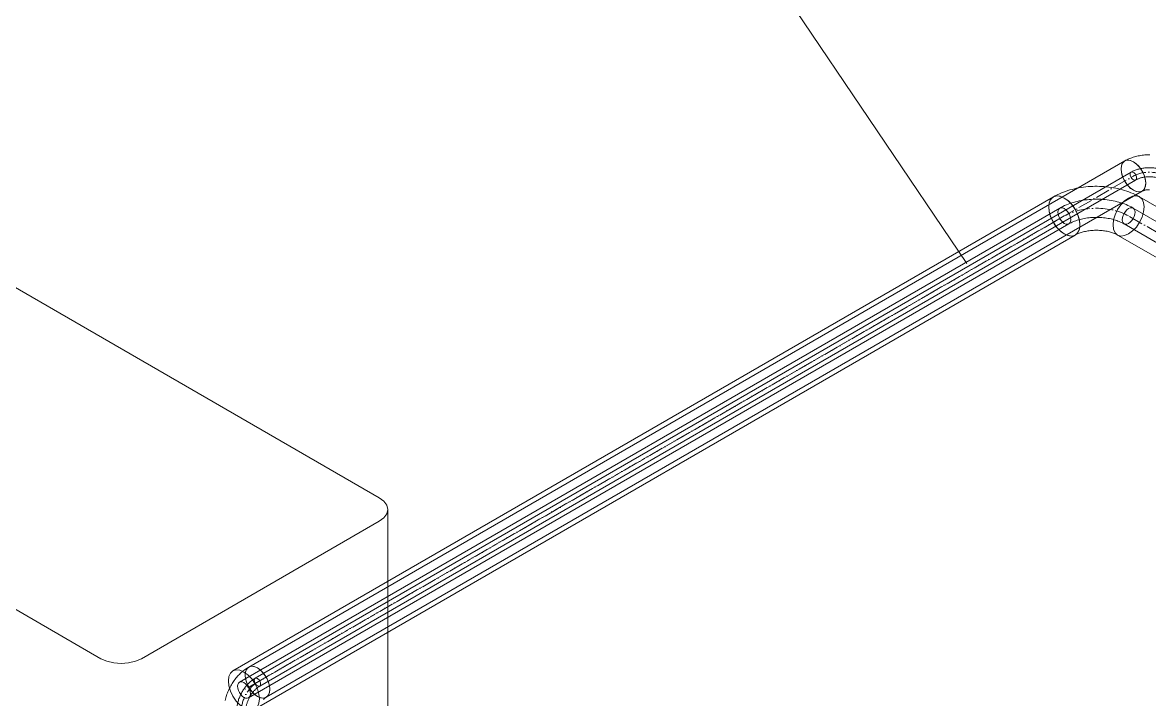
# Model space of a CAD drawing. Header units: millimetres. Extents: x -88595 to 880822, y -1054509 to -148035.
# Drawn here: x 418703 to 419491, y -341681 to -341208 of the extents above; entities that cross this region are included whole.
import ezdxf

# ---------------------------------------------------------------- set-up
doc = ezdxf.new("R2010")
doc.units = ezdxf.units.MM
doc.linetypes.add('$12$ADSK_Осевая', pattern=[14, 10, -2, 0, -2])
doc.linetypes.add('$13$ADSK_Осевая', pattern=[14, 10, -2, 0, -2])
for name, color, linetype, lineweight in [('Изоляция', 7, 'Continuous', 18), ('Марки', 7, 'Continuous', 20), ('Оборудование', 7, 'Continuous', 18), ('Трубопровод', 7, 'Continuous', 18), ('Трубопроводы', 7, 'Continuous', 18)]:
    doc.layers.add(name, color=color, linetype=linetype, lineweight=lineweight)

# ---------------------------------------------------------------- blocks, each defined once
blk = doc.blocks.new('$0$ADSK_МедьПайка_Отвод-гнутая труба - Отвод _гнутая труба_-V9-В_ОВ3_4')
at = {"layer": 'Трубопроводы', "color": 190, "true_color": 0x8000ff}
for points in [[(19764.71, 11966, 0), (19764.17, 11965.68, 0), (19763.64, 11965.33, 0), (19763.11, 11964.97, 0), (19762.59, 11964.58, 0), (19762.07, 11964.17, 0), (19761.56, 11963.75, 0), (19761.06, 11963.31, 0), (19760.57, 11962.85, 0), (19760.09, 11962.37, 0), (19759.62, 11961.88, 0), (19759.15, 11961.37, 0), (19758.7, 11960.85, 0), (19758.25, 11960.32, 0), (19757.82, 11959.77, 0), (19757.4, 11959.21, 0), (19756.99, 11958.63, 0), (19756.6, 11958.05, 0), (19756.21, 11957.45, 0), (19755.84, 11956.85, 0), (19755.49, 11956.24, 0), (19755.14, 11955.62, 0), (19754.82, 11954.99, 0), (19754.51, 11954.36, 0), (19754.21, 11953.72, 0), (19753.93, 11953.07, 0), (19753.67, 11952.43, 0), (19753.42, 11951.78, 0), (19753.19, 11951.12, 0), (19752.98, 11950.47, 0), (19752.78, 11949.81, 0), (19752.61, 11949.15, 0), (19752.45, 11948.5, 0), (19752.31, 11947.84, 0), (19752.19, 11947.19, 0), (19752.09, 11946.54, 0), (19752.02, 11945.9, 0), (19751.96, 11945.25, 0), (19751.92, 11944.62, 0), (19751.9, 11943.98, 0), (19751.9, 11943.81, 0)], [(19767.89, 11960.51, 0), (19767.53, 11960.29, 0), (19767.17, 11960.06, 0), (19766.81, 11959.81, 0), (19766.44, 11959.53, 0), (19766.07, 11959.24, 0), (19765.7, 11958.94, 0), (19765.34, 11958.61, 0), (19764.97, 11958.27, 0), (19764.61, 11957.91, 0), (19764.25, 11957.54, 0), (19763.89, 11957.15, 0), (19763.54, 11956.74, 0), (19763.19, 11956.33, 0), (19762.86, 11955.9, 0), (19762.53, 11955.46, 0), (19762.2, 11955.01, 0), (19761.89, 11954.54, 0), (19761.59, 11954.07, 0), (19761.29, 11953.6, 0), (19761.01, 11953.11, 0), (19760.74, 11952.62, 0), (19760.48, 11952.12, 0), (19760.24, 11951.62, 0), (19760, 11951.12, 0), (19759.78, 11950.61, 0), (19759.58, 11950.1, 0), (19759.38, 11949.6, 0), (19759.21, 11949.09, 0), (19759.04, 11948.59, 0), (19758.9, 11948.09, 0), (19758.76, 11947.59, 0), (19758.65, 11947.1, 0), (19758.54, 11946.62, 0), (19758.46, 11946.14, 0), (19758.39, 11945.68, 0), (19758.33, 11945.22, 0), (19758.29, 11944.78, 0), (19758.26, 11944.34, 0), (19758.25, 11943.92, 0), (19758.25, 11943.81, 0)], [(19766.3, 11960.66, 0), (19765.72, 11961.09, 0), (19765.18, 11961.66, 0), (19764.71, 11962.34, 0), (19764.36, 11963.08, 0), (19764.13, 11963.84, 0), (19764.06, 11964.55, 0), (19764.13, 11965.18, 0), (19764.36, 11965.67, 0), (19764.71, 11966, 0), (19765.18, 11966.15, 0), (19765.72, 11966.09, 0), (19766.3, 11965.85, 0)], [(19766.3, 11965.85, 0), (19766.88, 11965.42, 0), (19767.42, 11964.85, 0), (19767.89, 11964.17, 0), (19768.25, 11963.43, 0), (19768.47, 11962.67, 0), (19768.55, 11961.96, 0), (19768.47, 11961.33, 0), (19768.25, 11960.84, 0), (19767.89, 11960.51, 0), (19767.42, 11960.36, 0), (19766.88, 11960.42, 0), (19766.3, 11960.66, 0)], [(19752.83, 11942.52, 0), (19752.33, 11942.9, 0), (19752.01, 11943.34, 0), (19751.9, 11943.81, 0), (19752.01, 11944.29, 0), (19752.33, 11944.73, 0), (19752.83, 11945.11, 0), (19753.49, 11945.4, 0), (19754.25, 11945.58, 0), (19755.08, 11945.65, 0), (19755.9, 11945.58, 0), (19756.66, 11945.4, 0), (19757.32, 11945.11, 0)], [(19757.32, 11945.11, 0), (19757.83, 11944.73, 0), (19758.14, 11944.29, 0), (19758.25, 11943.81, 0), (19758.14, 11943.34, 0), (19757.83, 11942.9, 0), (19757.32, 11942.52, 0), (19756.66, 11942.22, 0), (19755.9, 11942.04, 0), (19755.08, 11941.98, 0), (19754.25, 11942.04, 0), (19753.49, 11942.22, 0), (19752.83, 11942.52, 0)]]:
    blk.add_polyline3d(points, dxfattribs=at)
blk = doc.blocks.new('$0$ADSK_МедьПайка_Отвод-гнутая труба - Отвод _гнутая труба_-V16-В_ОВ3_4')
at = {"layer": 'Трубопроводы', "color": 190, "true_color": 0x8000ff}
for points in [[(-2594.14, 3091.03, 0), (-2593.59, 3091.34, 0), (-2593.02, 3091.63, 0), (-2592.44, 3091.9, 0), (-2591.84, 3092.16, 0), (-2591.23, 3092.4, 0), (-2590.61, 3092.63, 0), (-2589.98, 3092.84, 0), (-2589.34, 3093.04, 0), (-2588.68, 3093.22, 0), (-2588.02, 3093.38, 0), (-2587.35, 3093.53, 0), (-2586.67, 3093.67, 0), (-2585.98, 3093.78, 0), (-2585.29, 3093.88, 0), (-2584.6, 3093.97, 0), (-2583.9, 3094.03, 0), (-2583.19, 3094.08, 0), (-2582.49, 3094.12, 0), (-2581.78, 3094.14, 0), (-2581.07, 3094.14, 0), (-2580.36, 3094.13, 0), (-2579.66, 3094.1, 0), (-2578.95, 3094.05, 0), (-2578.25, 3093.99, 0), (-2577.55, 3093.91, 0), (-2576.86, 3093.81, 0), (-2576.17, 3093.7, 0), (-2575.49, 3093.57, 0), (-2574.82, 3093.43, 0), (-2574.15, 3093.27, 0), (-2573.5, 3093.09, 0), (-2572.85, 3092.9, 0), (-2572.21, 3092.69, 0), (-2571.59, 3092.47, 0), (-2570.98, 3092.23, 0), (-2570.38, 3091.97, 0), (-2569.79, 3091.7, 0), (-2569.22, 3091.42, 0), (-2568.66, 3091.12, 0), (-2568.52, 3091.03, 0)], [(-2590.31, 3086.99, 0), (-2590.39, 3087.7, 0), (-2590.61, 3088.45, 0), (-2590.97, 3089.2, 0), (-2591.43, 3089.88, 0), (-2591.97, 3090.45, 0), (-2592.55, 3090.87, 0), (-2593.13, 3091.12, 0), (-2593.68, 3091.17, 0), (-2594.14, 3091.03, 0), (-2594.5, 3090.7, 0), (-2594.72, 3090.2, 0), (-2594.8, 3089.58, 0)], [(-2594.8, 3089.58, 0), (-2594.72, 3088.86, 0), (-2594.5, 3088.11, 0), (-2594.14, 3087.36, 0), (-2593.68, 3086.68, 0), (-2593.13, 3086.11, 0), (-2592.55, 3085.69, 0), (-2591.97, 3085.44, 0), (-2591.43, 3085.39, 0), (-2590.97, 3085.53, 0), (-2590.61, 3085.86, 0), (-2590.39, 3086.36, 0), (-2590.31, 3086.99, 0)], [(-2590.97, 3085.53, 0), (-2590.6, 3085.73, 0), (-2590.22, 3085.93, 0), (-2589.82, 3086.12, 0), (-2589.4, 3086.3, 0), (-2588.96, 3086.47, 0), (-2588.51, 3086.64, 0), (-2588.05, 3086.8, 0), (-2587.57, 3086.94, 0), (-2587.08, 3087.08, 0), (-2586.57, 3087.2, 0), (-2586.06, 3087.32, 0), (-2585.53, 3087.42, 0), (-2585, 3087.51, 0), (-2584.46, 3087.59, 0), (-2583.91, 3087.65, 0), (-2583.36, 3087.71, 0), (-2582.8, 3087.75, 0), (-2582.25, 3087.77, 0), (-2581.68, 3087.79, 0), (-2581.12, 3087.79, 0), (-2580.56, 3087.78, 0), (-2580, 3087.75, 0), (-2579.45, 3087.72, 0), (-2578.89, 3087.67, 0), (-2578.34, 3087.61, 0), (-2577.8, 3087.53, 0), (-2577.27, 3087.44, 0), (-2576.74, 3087.34, 0), (-2576.22, 3087.23, 0), (-2575.72, 3087.11, 0), (-2575.22, 3086.98, 0), (-2574.74, 3086.84, 0), (-2574.27, 3086.68, 0), (-2573.81, 3086.52, 0), (-2573.37, 3086.35, 0), (-2572.95, 3086.17, 0), (-2572.54, 3085.98, 0), (-2572.16, 3085.79, 0), (-2571.79, 3085.59, 0), (-2571.69, 3085.53, 0)], [(-2567.86, 3089.58, 0), (-2567.93, 3090.2, 0), (-2568.16, 3090.7, 0), (-2568.52, 3091.03, 0), (-2568.98, 3091.17, 0), (-2569.52, 3091.12, 0), (-2570.1, 3090.87, 0), (-2570.68, 3090.45, 0), (-2571.23, 3089.88, 0), (-2571.69, 3089.2, 0), (-2572.05, 3088.45, 0), (-2572.27, 3087.7, 0), (-2572.35, 3086.99, 0)], [(-2572.35, 3086.99, 0), (-2572.27, 3086.36, 0), (-2572.05, 3085.86, 0), (-2571.69, 3085.53, 0), (-2571.23, 3085.39, 0), (-2570.68, 3085.44, 0), (-2570.1, 3085.69, 0), (-2569.52, 3086.11, 0), (-2568.98, 3086.68, 0), (-2568.52, 3087.36, 0), (-2568.16, 3088.11, 0), (-2567.93, 3088.86, 0), (-2567.86, 3089.58, 0)]]:
    blk.add_polyline3d(points, dxfattribs=at)
blk = doc.blocks.new('$0$ADSK_МедьПайка_Отвод-гнутая труба - Отвод _гнутая труба_-V15-В_ОВ3_4')
at = {"layer": 'Трубопроводы', "color": 134, "true_color": 0x00a6a6}
for points in [[(-2645.3, 3065.16, 0), (-2644.19, 3065.78, 0), (-2643.06, 3066.36, 0), (-2641.89, 3066.91, 0), (-2640.7, 3067.42, 0), (-2639.48, 3067.91, 0), (-2638.24, 3068.37, 0), (-2636.98, 3068.79, 0), (-2635.69, 3069.18, 0), (-2634.38, 3069.54, 0), (-2633.05, 3069.87, 0), (-2631.71, 3070.17, 0), (-2630.35, 3070.43, 0), (-2628.98, 3070.66, 0), (-2627.6, 3070.86, 0), (-2626.21, 3071.03, 0), (-2624.81, 3071.17, 0), (-2623.4, 3071.27, 0), (-2621.99, 3071.34, 0), (-2620.57, 3071.38, 0), (-2619.15, 3071.38, 0), (-2617.74, 3071.35, 0), (-2616.32, 3071.29, 0), (-2614.92, 3071.2, 0), (-2613.51, 3071.07, 0), (-2612.12, 3070.91, 0), (-2610.73, 3070.72, 0), (-2609.36, 3070.5, 0), (-2607.99, 3070.24, 0), (-2606.65, 3069.95, 0), (-2605.32, 3069.63, 0), (-2604, 3069.28, 0), (-2602.71, 3068.9, 0), (-2601.44, 3068.48, 0), (-2600.19, 3068.04, 0), (-2598.97, 3067.56, 0), (-2597.77, 3067.05, 0), (-2596.6, 3066.51, 0), (-2595.45, 3065.94, 0), (-2594.34, 3065.33, 0), (-2594.05, 3065.16, 0)], [(-2637.63, 3057.07, 0), (-2637.78, 3058.5, 0), (-2638.23, 3060.01, 0), (-2638.95, 3061.5, 0), (-2639.88, 3062.86, 0), (-2640.96, 3064, 0), (-2642.12, 3064.85, 0), (-2643.28, 3065.34, 0), (-2644.37, 3065.45, 0), (-2645.3, 3065.16, 0), (-2646.01, 3064.5, 0), (-2646.46, 3063.51, 0), (-2646.61, 3062.26, 0)], [(-2592.73, 3062.26, 0), (-2592.88, 3063.51, 0), (-2593.33, 3064.5, 0), (-2594.05, 3065.16, 0), (-2594.98, 3065.45, 0), (-2596.06, 3065.34, 0), (-2597.22, 3064.85, 0), (-2598.38, 3064, 0), (-2599.47, 3062.86, 0), (-2600.4, 3061.5, 0), (-2601.11, 3060.01, 0), (-2601.56, 3058.5, 0), (-2601.71, 3057.07, 0)], [(-2646.61, 3062.26, 0), (-2646.46, 3060.83, 0), (-2646.01, 3059.32, 0), (-2645.3, 3057.83, 0), (-2644.37, 3056.47, 0), (-2643.28, 3055.33, 0), (-2642.12, 3054.48, 0), (-2640.96, 3053.98, 0), (-2639.88, 3053.88, 0), (-2638.95, 3054.16, 0), (-2638.23, 3054.83, 0), (-2637.78, 3055.82, 0), (-2637.63, 3057.07, 0)], [(-2638.95, 3054.16, 0), (-2638.22, 3054.57, 0), (-2637.45, 3054.96, 0), (-2636.65, 3055.34, 0), (-2635.81, 3055.7, 0), (-2634.94, 3056.05, 0), (-2634.04, 3056.38, 0), (-2633.11, 3056.69, 0), (-2632.15, 3056.98, 0), (-2631.17, 3057.26, 0), (-2630.16, 3057.51, 0), (-2629.13, 3057.73, 0), (-2628.08, 3057.94, 0), (-2627.01, 3058.12, 0), (-2625.93, 3058.27, 0), (-2624.84, 3058.41, 0), (-2623.74, 3058.51, 0), (-2622.62, 3058.59, 0), (-2621.51, 3058.65, 0), (-2620.38, 3058.68, 0), (-2619.26, 3058.68, 0), (-2618.14, 3058.66, 0), (-2617.02, 3058.61, 0), (-2615.9, 3058.54, 0), (-2614.8, 3058.44, 0), (-2613.7, 3058.31, 0), (-2612.62, 3058.16, 0), (-2611.55, 3057.99, 0), (-2610.49, 3057.79, 0), (-2609.46, 3057.57, 0), (-2608.44, 3057.32, 0), (-2607.45, 3057.06, 0), (-2606.49, 3056.77, 0), (-2605.55, 3056.47, 0), (-2604.64, 3056.14, 0), (-2603.76, 3055.8, 0), (-2602.91, 3055.44, 0), (-2602.1, 3055.06, 0), (-2601.33, 3054.67, 0), (-2600.59, 3054.27, 0), (-2600.4, 3054.16, 0)], [(-2601.71, 3057.07, 0), (-2601.56, 3055.82, 0), (-2601.11, 3054.83, 0), (-2600.4, 3054.16, 0), (-2599.47, 3053.88, 0), (-2598.38, 3053.98, 0), (-2597.22, 3054.48, 0), (-2596.06, 3055.33, 0), (-2594.98, 3056.47, 0), (-2594.05, 3057.83, 0), (-2593.33, 3059.32, 0), (-2592.88, 3060.83, 0), (-2592.73, 3062.26, 0)]]:
    blk.add_polyline3d(points, dxfattribs=at)
blk = doc.blocks.new('$0$ADSK_Наружный блок кондиционера сплит-системы1 - AS24TL5HRA-A-4475077-В_ОВ3_4')
at = {"layer": 'Оборудование'}
for p, q in [((-4038.6, 3312.7), (-4576, 3622.97)), ((-4770.46, 3510.7), (-4233.06, 3200.44)), ((-4032.74, 2861.18), (-4032.74, 3304.54)), ((-4204.77, 3200.44), (-4038.6, 3296.37))]:
    blk.add_line(p, q, dxfattribs=at)
for points in [[(-4038.6, 3296.37, 0), (-4035.42, 3298.77, 0), (-4033.43, 3301.55, 0), (-4032.74, 3304.54, 0), (-4033.43, 3307.53, 0), (-4035.42, 3310.31, 0), (-4038.6, 3312.7, 0)], [(-4233.06, 3200.44, 0), (-4228.91, 3198.6, 0), (-4224.09, 3197.45, 0), (-4218.91, 3197.05, 0), (-4213.74, 3197.45, 0), (-4208.91, 3198.6, 0), (-4204.77, 3200.44, 0)]]:
    blk.add_polyline3d(points, dxfattribs=at)

msp = doc.modelspace()

# ---------------------------------------------------------------- linework, layer by layer
at = {"layer": 'Изоляция', "color": 190, "true_color": 0x8000ff}
for p, q in [((419473.21, -341304.85), (418861.28, -341658.15)), ((418873.45, -341679.24), (419485.38, -341325.94))]:
    msp.add_line(p, q, dxfattribs=at)
at = {"layer": 'Изоляция', "color": 134, "true_color": 0x00a6a6}
for p, q in [((419423.38, -341329.96), (418850.24, -341660.85)), ((424548.29, -344254.04), (419483.63, -341329.96)), ((418865.59, -341687.44), (419438.73, -341356.54)), ((419468.28, -341356.54), (424532.94, -344280.63))]:
    msp.add_line(p, q, dxfattribs=at)
at = {"layer": 'Изоляция', "color": 190, "true_color": 0x8000ff}
for points in [[(419479.29, -341305.45, 0), (419477.38, -341304.6, 0), (419475.56, -341304.28, 0), (419473.93, -341304.52, 0), (419472.56, -341305.31, 0), (419471.54, -341306.61, 0), (419470.9, -341308.34, 0), (419470.69, -341310.43, 0)], [(419470.69, -341310.43, 0), (419470.98, -341308.02, 0), (419471.84, -341306.12, 0), (419473.21, -341304.85, 0), (419474.99, -341304.3, 0), (419477.07, -341304.51, 0), (419479.29, -341305.45, 0)], [(419473.21, -341304.85, 0), (419474.03, -341304.4, 0), (419474.86, -341303.97, 0), (419475.69, -341303.58, 0), (419476.54, -341303.21, 0), (419477.4, -341302.87, 0), (419478.26, -341302.55, 0), (419479.13, -341302.26, 0), (419480.01, -341301.99, 0), (419480.89, -341301.75, 0), (419481.78, -341301.53, 0), (419482.67, -341301.33, 0), (419483.57, -341301.16, 0), (419484.47, -341301, 0), (419485.37, -341300.87, 0), (419486.28, -341300.76, 0), (419487.19, -341300.68, 0), (419488.11, -341300.61, 0), (419489.02, -341300.56, 0), (419489.94, -341300.54, 0), (419490.85, -341300.54, 0)], [(419479.29, -341305.45, 0), (419481.52, -341307.08, 0), (419483.6, -341309.27, 0), (419485.38, -341311.88, 0), (419486.75, -341314.73, 0), (419487.61, -341317.62, 0), (419487.9, -341320.37, 0)], [(419487.9, -341320.37, 0), (419487.69, -341318.03, 0), (419487.05, -341315.56, 0), (419486.02, -341313.08, 0), (419484.66, -341310.72, 0), (419483.03, -341308.59, 0), (419481.21, -341306.81, 0), (419479.29, -341305.45, 0)], [(419479.29, -341325.34, 0), (419477.07, -341323.71, 0), (419474.99, -341321.52, 0), (419473.21, -341318.91, 0), (419471.84, -341316.06, 0), (419470.98, -341313.17, 0), (419470.69, -341310.43, 0)], [(419470.69, -341310.43, 0), (419470.9, -341312.76, 0), (419471.54, -341315.23, 0), (419472.56, -341317.71, 0), (419473.93, -341320.07, 0), (419475.56, -341322.2, 0), (419477.38, -341323.98, 0), (419479.29, -341325.34, 0)], [(419487.9, -341320.37, 0), (419487.61, -341322.77, 0), (419486.75, -341324.67, 0), (419485.38, -341325.94, 0), (419483.6, -341326.49, 0), (419481.52, -341326.28, 0), (419479.29, -341325.34, 0)], [(419479.29, -341325.34, 0), (419481.21, -341326.19, 0), (419483.03, -341326.51, 0), (419484.66, -341326.27, 0), (419486.03, -341325.48, 0), (419487.05, -341324.19, 0), (419487.69, -341322.45, 0), (419487.9, -341320.37, 0)], [(419485.38, -341325.94, 0), (419485.48, -341325.89, 0), (419485.6, -341325.82, 0), (419485.74, -341325.76, 0), (419485.91, -341325.68, 0), (419486.1, -341325.61, 0), (419486.31, -341325.53, 0), (419486.54, -341325.45, 0), (419486.79, -341325.38, 0), (419487.05, -341325.31, 0), (419487.33, -341325.24, 0), (419487.62, -341325.17, 0), (419487.93, -341325.11, 0), (419488.24, -341325.06, 0), (419488.57, -341325.01, 0), (419488.9, -341324.97, 0), (419489.25, -341324.94, 0), (419489.59, -341324.91, 0), (419489.94, -341324.9, 0), (419490.3, -341324.89, 0), (419490.65, -341324.89, 0)], [(418861.28, -341658.15, 0), (418860.47, -341658.63, 0), (418859.69, -341659.14, 0), (418858.93, -341659.67, 0), (418858.19, -341660.22, 0), (418857.46, -341660.79, 0), (418856.76, -341661.37, 0), (418856.07, -341661.98, 0), (418855.4, -341662.61, 0), (418854.75, -341663.25, 0), (418854.12, -341663.91, 0), (418853.5, -341664.58, 0), (418852.9, -341665.27, 0), (418852.31, -341665.98, 0), (418851.75, -341666.7, 0), (418851.2, -341667.43, 0), (418850.67, -341668.17, 0), (418850.15, -341668.93, 0), (418849.66, -341669.7, 0), (418849.18, -341670.48, 0), (418848.72, -341671.28, 0), (418848.28, -341672.08, 0), (418847.85, -341672.89, 0), (418847.45, -341673.71, 0), (418847.06, -341674.54, 0), (418846.7, -341675.38, 0), (418846.35, -341676.23, 0), (418846.03, -341677.09, 0), (418845.72, -341677.95, 0), (418845.44, -341678.82, 0), (418845.18, -341679.7, 0), (418844.95, -341680.58, 0), (418844.73, -341681.47, 0)], [(418858.76, -341663.72, 0), (418858.97, -341661.63, 0), (418859.61, -341659.9, 0), (418860.63, -341658.61, 0), (418862, -341657.82, 0), (418863.63, -341657.58, 0), (418865.45, -341657.9, 0), (418867.36, -341658.75, 0)], [(418867.36, -341658.75, 0), (418865.14, -341657.8, 0), (418863.06, -341657.6, 0), (418861.28, -341658.15, 0), (418859.91, -341659.42, 0), (418859.05, -341661.32, 0), (418858.76, -341663.72, 0)], [(418875.97, -341673.66, 0), (418875.68, -341670.92, 0), (418874.82, -341668.03, 0), (418873.45, -341665.18, 0), (418871.67, -341662.57, 0), (418869.59, -341660.38, 0), (418867.36, -341658.75, 0)], [(418867.36, -341658.75, 0), (418869.28, -341660.11, 0), (418871.1, -341661.9, 0), (418872.73, -341664.02, 0), (418874.1, -341666.38, 0), (418875.12, -341668.86, 0), (418875.76, -341671.33, 0), (418875.97, -341673.66, 0)], [(418858.76, -341663.72, 0), (418859.05, -341666.47, 0), (418859.91, -341669.36, 0), (418861.28, -341672.21, 0), (418863.06, -341674.82, 0), (418865.14, -341677.01, 0), (418867.36, -341678.63, 0)], [(418867.36, -341678.63, 0), (418865.45, -341677.28, 0), (418863.63, -341675.49, 0), (418862, -341673.36, 0), (418860.63, -341671, 0), (418859.61, -341668.53, 0), (418858.97, -341666.06, 0), (418858.76, -341663.72, 0)], [(418867.36, -341678.63, 0), (418869.59, -341679.58, 0), (418871.67, -341679.79, 0), (418873.45, -341679.24, 0), (418874.82, -341677.97, 0), (418875.68, -341676.07, 0), (418875.97, -341673.66, 0)], [(418875.97, -341673.66, 0), (418875.76, -341675.75, 0), (418875.12, -341677.49, 0), (418874.09, -341678.78, 0), (418872.73, -341679.56, 0), (418871.1, -341679.81, 0), (418869.28, -341679.49, 0), (418867.36, -341678.63, 0)], [(418873.45, -341679.24, 0), (418873.36, -341679.29, 0), (418873.24, -341679.37, 0), (418873.11, -341679.46, 0), (418872.97, -341679.57, 0), (418872.81, -341679.69, 0), (418872.63, -341679.84, 0), (418872.45, -341680, 0), (418872.26, -341680.17, 0), (418872.07, -341680.37, 0), (418871.87, -341680.57, 0), (418871.67, -341680.79, 0)]]:
    msp.add_polyline3d(points, dxfattribs=at)
at = {"layer": 'Изоляция', "color": 134, "true_color": 0x00a6a6}
for points in [[(419431.05, -341330.72, 0), (419428.63, -341329.64, 0), (419426.34, -341329.24, 0), (419424.28, -341329.54, 0), (419422.56, -341330.54, 0), (419421.27, -341332.17, 0), (419420.47, -341334.35, 0), (419420.2, -341336.98, 0)], [(419420.2, -341336.98, 0), (419420.57, -341333.95, 0), (419421.65, -341331.56, 0), (419423.38, -341329.96, 0), (419425.62, -341329.26, 0), (419428.24, -341329.52, 0), (419431.05, -341330.72, 0)], [(419423.38, -341329.96, 0), (419424.75, -341329.19, 0), (419426.14, -341328.48, 0), (419427.56, -341327.81, 0), (419429.01, -341327.18, 0), (419430.47, -341326.6, 0), (419431.96, -341326.05, 0), (419433.46, -341325.55, 0), (419434.98, -341325.09, 0), (419436.51, -341324.66, 0), (419438.07, -341324.28, 0), (419439.63, -341323.93, 0), (419441.21, -341323.63, 0), (419442.79, -341323.36, 0), (419444.39, -341323.13, 0), (419446, -341322.93, 0), (419447.61, -341322.78, 0), (419449.23, -341322.66, 0), (419450.85, -341322.58, 0), (419452.47, -341322.54, 0), (419454.09, -341322.53, 0), (419455.72, -341322.57, 0), (419457.34, -341322.64, 0), (419458.96, -341322.74, 0), (419460.57, -341322.89, 0), (419462.18, -341323.07, 0), (419463.78, -341323.29, 0), (419465.37, -341323.55, 0), (419466.95, -341323.85, 0), (419468.52, -341324.18, 0), (419470.07, -341324.56, 0), (419471.61, -341324.97, 0), (419473.14, -341325.42, 0), (419474.64, -341325.91, 0), (419476.13, -341326.45, 0), (419477.6, -341327.02, 0), (419479.05, -341327.64, 0), (419480.48, -341328.29, 0), (419481.88, -341329, 0), (419483.26, -341329.75, 0), (419483.63, -341329.96, 0)], [(419475.95, -341330.72, 0), (419478.76, -341329.52, 0), (419481.38, -341329.26, 0), (419483.63, -341329.96, 0), (419485.35, -341331.56, 0), (419486.44, -341333.95, 0), (419486.81, -341336.98, 0)], [(419486.81, -341336.98, 0), (419486.44, -341333.95, 0), (419485.35, -341331.56, 0), (419483.63, -341329.96, 0), (419481.38, -341329.26, 0), (419478.76, -341329.52, 0), (419475.95, -341330.72, 0)], [(419431.05, -341355.78, 0), (419428.24, -341353.73, 0), (419425.62, -341350.97, 0), (419423.38, -341347.68, 0), (419421.65, -341344.09, 0), (419420.57, -341340.44, 0), (419420.2, -341336.98, 0)], [(419420.2, -341336.98, 0), (419420.47, -341339.93, 0), (419421.27, -341343.04, 0), (419422.57, -341346.17, 0), (419424.28, -341349.14, 0), (419426.34, -341351.82, 0), (419428.64, -341354.07, 0), (419431.05, -341355.78, 0)], [(419431.05, -341330.72, 0), (419433.86, -341332.76, 0), (419436.48, -341335.53, 0), (419438.73, -341338.82, 0), (419440.45, -341342.41, 0), (419441.53, -341346.06, 0), (419441.9, -341349.52, 0)], [(419441.9, -341349.52, 0), (419441.63, -341346.57, 0), (419440.83, -341343.45, 0), (419439.54, -341340.33, 0), (419437.82, -341337.36, 0), (419435.76, -341334.67, 0), (419433.46, -341332.42, 0), (419431.05, -341330.72, 0)], [(419465.1, -341349.52, 0), (419465.47, -341346.06, 0), (419466.55, -341342.41, 0), (419468.28, -341338.82, 0), (419470.52, -341335.53, 0), (419473.14, -341332.76, 0), (419475.95, -341330.72, 0)], [(419475.95, -341330.72, 0), (419473.14, -341332.76, 0), (419470.52, -341335.53, 0), (419468.28, -341338.82, 0), (419466.55, -341342.41, 0), (419465.47, -341346.06, 0), (419465.1, -341349.52, 0)], [(419486.81, -341336.98, 0), (419486.44, -341340.44, 0), (419485.35, -341344.09, 0), (419483.63, -341347.68, 0), (419481.38, -341350.97, 0), (419478.76, -341353.73, 0), (419475.95, -341355.78, 0)], [(419475.95, -341355.78, 0), (419478.76, -341353.73, 0), (419481.38, -341350.97, 0), (419483.63, -341347.68, 0), (419485.35, -341344.09, 0), (419486.44, -341340.44, 0), (419486.81, -341336.98, 0)], [(419441.9, -341349.52, 0), (419441.53, -341352.55, 0), (419440.45, -341354.94, 0), (419438.73, -341356.54, 0), (419436.48, -341357.24, 0), (419433.86, -341356.98, 0), (419431.05, -341355.78, 0)], [(419431.05, -341355.78, 0), (419433.47, -341356.86, 0), (419435.76, -341357.26, 0), (419437.82, -341356.95, 0), (419439.54, -341355.96, 0), (419440.83, -341354.33, 0), (419441.63, -341352.15, 0), (419441.9, -341349.52, 0)], [(419475.95, -341355.78, 0), (419473.14, -341356.98, 0), (419470.52, -341357.24, 0), (419468.28, -341356.54, 0), (419466.55, -341354.94, 0), (419465.47, -341352.55, 0), (419465.1, -341349.52, 0)], [(419465.1, -341349.52, 0), (419465.47, -341352.55, 0), (419466.55, -341354.94, 0), (419468.28, -341356.54, 0), (419470.52, -341357.24, 0), (419473.14, -341356.98, 0), (419475.95, -341355.78, 0)], [(419438.73, -341356.54, 0), (419439.19, -341356.29, 0), (419439.69, -341356.03, 0), (419440.23, -341355.77, 0), (419440.82, -341355.52, 0), (419441.45, -341355.27, 0), (419442.11, -341355.03, 0), (419442.8, -341354.79, 0), (419443.53, -341354.57, 0), (419444.28, -341354.36, 0), (419445.07, -341354.17, 0), (419445.87, -341353.99, 0), (419446.7, -341353.83, 0), (419447.55, -341353.69, 0), (419448.42, -341353.56, 0), (419449.3, -341353.46, 0), (419450.19, -341353.37, 0), (419451.1, -341353.3, 0), (419452.01, -341353.26, 0), (419452.92, -341353.23, 0), (419453.84, -341353.23, 0), (419454.75, -341353.25, 0), (419455.66, -341353.29, 0), (419456.57, -341353.35, 0), (419457.46, -341353.43, 0), (419458.35, -341353.53, 0), (419459.22, -341353.65, 0), (419460.07, -341353.79, 0), (419460.91, -341353.95, 0), (419461.72, -341354.12, 0), (419462.51, -341354.31, 0), (419463.27, -341354.51, 0), (419464.01, -341354.73, 0), (419464.71, -341354.96, 0), (419465.38, -341355.2, 0), (419466.02, -341355.45, 0), (419466.61, -341355.7, 0), (419467.17, -341355.96, 0), (419467.69, -341356.22, 0), (419468.16, -341356.47, 0), (419468.28, -341356.54, 0)], [(418857.92, -341661.61, 0), (418855.11, -341660.42, 0), (418852.49, -341660.16, 0), (418850.24, -341660.85, 0), (418848.52, -341662.45, 0), (418847.43, -341664.85, 0), (418847.06, -341667.88, 0)], [(418847.06, -341667.88, 0), (418847.43, -341671.34, 0), (418848.52, -341674.99, 0), (418850.24, -341678.58, 0), (418852.49, -341681.87, 0), (418855.11, -341684.63, 0), (418857.92, -341686.68, 0)], [(418868.77, -341680.41, 0), (418868.4, -341676.96, 0), (418867.32, -341673.31, 0), (418865.59, -341669.72, 0), (418863.34, -341666.43, 0), (418860.73, -341663.66, 0), (418857.92, -341661.61, 0)], [(418857.92, -341686.68, 0), (418860.73, -341687.88, 0), (418863.34, -341688.14, 0), (418865.59, -341687.44, 0), (418867.32, -341685.84, 0), (418868.4, -341683.44, 0), (418868.77, -341680.41, 0)]]:
    msp.add_polyline3d(points, dxfattribs=at)
at = {"layer": 'Марки'}
msp.add_line((419362.97, -341376.49), (418930.97, -340737.85), dxfattribs=at)
at = {"layer": 'Трубопровод', "color": 190, "true_color": 0x8000ff}
for p, q in [((419477.71, -341312.65), (418865.78, -341665.94)), ((418868.95, -341671.44), (419480.88, -341318.15))]:
    msp.add_line(p, q, dxfattribs=at)
at = {"layer": 'Трубопровод', "color": 190, "linetype": '$12$ADSK_Осевая', "true_color": 0x8000ff}
msp.add_line((418867.36, -341668.69), (419479.29, -341315.4), dxfattribs=at)
msp.add_line((418867.36, -341668.69), (419479.29, -341315.4), dxfattribs=at)
at = {"layer": 'Трубопровод', "color": 134, "true_color": 0x00a6a6}
for p, q in [((419427.88, -341337.75), (418854.74, -341668.65)), ((424543.79, -344261.84), (419479.13, -341337.75)), ((418861.09, -341679.65), (419434.23, -341348.75)), ((419472.78, -341348.75), (424537.44, -344272.83))]:
    msp.add_line(p, q, dxfattribs=at)
at = {"layer": 'Трубопровод', "color": 134, "linetype": '$12$ADSK_Осевая', "true_color": 0x00a6a6}
for p, q in [((419431.05, -341343.25), (418857.92, -341674.15)), ((419431.05, -341343.25), (418857.92, -341674.15)), ((424540.62, -344267.34), (419475.95, -341343.25)), ((424540.62, -344267.34), (419475.95, -341343.25))]:
    msp.add_line(p, q, dxfattribs=at)
at = {"layer": 'Трубопровод', "color": 190, "true_color": 0x8000ff}
for points in [[(419477.05, -341314.1, 0), (419477.13, -341313.47, 0), (419477.35, -341312.98, 0), (419477.71, -341312.65, 0), (419478.17, -341312.5, 0), (419478.71, -341312.56, 0), (419479.29, -341312.8, 0)], [(419479.29, -341312.8, 0), (419479.88, -341313.23, 0), (419480.42, -341313.8, 0), (419480.88, -341314.48, 0), (419481.24, -341315.22, 0), (419481.46, -341315.98, 0), (419481.54, -341316.69, 0)], [(419479.29, -341317.99, 0), (419478.71, -341317.56, 0), (419478.17, -341316.99, 0), (419477.71, -341316.31, 0), (419477.35, -341315.57, 0), (419477.13, -341314.81, 0), (419477.05, -341314.1, 0)], [(419481.54, -341316.69, 0), (419481.46, -341317.32, 0), (419481.24, -341317.81, 0), (419480.88, -341318.15, 0), (419480.42, -341318.29, 0), (419479.88, -341318.23, 0), (419479.29, -341317.99, 0)], [(418867.36, -341666.1, 0), (418866.78, -341665.85, 0), (418866.24, -341665.8, 0), (418865.78, -341665.94, 0), (418865.42, -341666.27, 0), (418865.2, -341666.77, 0), (418865.12, -341667.4, 0)], [(418865.12, -341667.4, 0), (418865.2, -341668.11, 0), (418865.42, -341668.87, 0), (418865.78, -341669.61, 0), (418866.24, -341670.29, 0), (418866.78, -341670.86, 0), (418867.36, -341671.29, 0)], [(418869.61, -341669.99, 0), (418869.53, -341669.27, 0), (418869.31, -341668.52, 0), (418868.95, -341667.78, 0), (418868.49, -341667.1, 0), (418867.95, -341666.52, 0), (418867.36, -341666.1, 0)], [(418867.36, -341671.29, 0), (418867.95, -341671.53, 0), (418868.49, -341671.59, 0), (418868.95, -341671.44, 0), (418869.31, -341671.11, 0), (418869.53, -341670.62, 0), (418869.61, -341669.99, 0)]]:
    msp.add_polyline3d(points, dxfattribs=at)
at = {"layer": 'Трубопровод', "color": 134, "true_color": 0x00a6a6}
for points in [[(419426.56, -341340.66, 0), (419426.71, -341339.4, 0), (419427.16, -341338.41, 0), (419427.88, -341337.75, 0), (419428.81, -341337.46, 0), (419429.89, -341337.57, 0), (419431.05, -341338.06, 0)], [(419431.05, -341348.43, 0), (419429.89, -341347.59, 0), (419428.81, -341346.44, 0), (419427.88, -341345.08, 0), (419427.16, -341343.6, 0), (419426.71, -341342.09, 0), (419426.56, -341340.66, 0)], [(419431.05, -341338.06, 0), (419432.21, -341338.91, 0), (419433.3, -341340.06, 0), (419434.23, -341341.42, 0), (419434.94, -341342.9, 0), (419435.39, -341344.41, 0), (419435.54, -341345.84, 0)], [(419471.46, -341345.84, 0), (419471.61, -341344.41, 0), (419472.06, -341342.9, 0), (419472.78, -341341.42, 0), (419473.71, -341340.06, 0), (419474.79, -341338.91, 0), (419475.95, -341338.06, 0)], [(419475.95, -341338.06, 0), (419477.11, -341337.57, 0), (419478.2, -341337.46, 0), (419479.13, -341337.75, 0), (419479.84, -341338.41, 0), (419480.29, -341339.4, 0), (419480.44, -341340.66, 0)], [(419480.44, -341340.66, 0), (419480.29, -341342.09, 0), (419479.84, -341343.6, 0), (419479.13, -341345.08, 0), (419478.2, -341346.44, 0), (419477.11, -341347.59, 0), (419475.95, -341348.43, 0)], [(419435.54, -341345.84, 0), (419435.39, -341347.1, 0), (419434.94, -341348.09, 0), (419434.23, -341348.75, 0), (419433.3, -341349.04, 0), (419432.21, -341348.93, 0), (419431.05, -341348.43, 0)], [(419475.95, -341348.43, 0), (419474.79, -341348.93, 0), (419473.71, -341349.04, 0), (419472.78, -341348.75, 0), (419472.06, -341348.09, 0), (419471.61, -341347.1, 0), (419471.46, -341345.84, 0)], [(418857.92, -341668.96, 0), (418856.76, -341668.47, 0), (418855.67, -341668.36, 0), (418854.74, -341668.65, 0), (418854.03, -341669.31, 0), (418853.58, -341670.3, 0), (418853.43, -341671.56, 0)], [(418853.43, -341671.56, 0), (418853.58, -341672.99, 0), (418854.03, -341674.49, 0), (418854.74, -341675.98, 0), (418855.67, -341677.34, 0), (418856.76, -341678.48, 0), (418857.92, -341679.33, 0)], [(418862.41, -341676.74, 0), (418862.25, -341675.31, 0), (418861.81, -341673.8, 0), (418861.09, -341672.31, 0), (418860.16, -341670.95, 0), (418859.08, -341669.81, 0), (418857.92, -341668.96, 0)], [(418857.92, -341679.33, 0), (418859.08, -341679.83, 0), (418860.16, -341679.93, 0), (418861.09, -341679.65, 0), (418861.81, -341678.99, 0), (418862.25, -341677.99, 0), (418862.41, -341676.74, 0)]]:
    msp.add_polyline3d(points, dxfattribs=at)
at = {"layer": 'Трубопроводы', "color": 190, "linetype": '$13$ADSK_Осевая', "true_color": 0x8000ff}
for centre, major_axis in [((419490.52, -341321.88), (15.88, 0)), ((418867.36, -341681.66), (7.94, 13.75))]:
    msp.add_ellipse(centre, major_axis=major_axis, ratio=0.57735, start_param=0.785398, end_param=2.356194, dxfattribs=at)
at = {"layer": 'Трубопроводы', "color": 134, "linetype": '$13$ADSK_Осевая', "true_color": 0x00a6a6}
msp.add_ellipse((419453.5, -341356.21), major_axis=(31.75, 0), ratio=0.57735, start_param=0.785398, end_param=2.356194, dxfattribs=at)

# ---------------------------------------------------------------- block references
at = {"layer": 'Оборудование'}
msp.add_blockref('$0$ADSK_Наружный блок кондиционера сплит-системы1 - AS24TL5HRA-A-4475077-В_ОВ3_4', (422991.09, -344852.75), dxfattribs=at)
at = {"layer": 'Трубопроводы', "color": 190, "true_color": 0x8000ff}
for name, p in [('$0$ADSK_МедьПайка_Отвод-гнутая труба - Отвод _гнутая труба_-V16-В_ОВ3_4', (422071.85, -344403.68)), ('$0$ADSK_МедьПайка_Отвод-гнутая труба - Отвод _гнутая труба_-V9-В_ОВ3_4', (399101.06, -353631.95))]:
    msp.add_blockref(name, p, dxfattribs=at)
at = {"layer": 'Трубопроводы', "color": 134, "true_color": 0x00a6a6}
msp.add_blockref('$0$ADSK_МедьПайка_Отвод-гнутая труба - Отвод _гнутая труба_-V15-В_ОВ3_4', (422073.17, -344402.91), dxfattribs=at)

doc.saveas('drawing.dxf')
